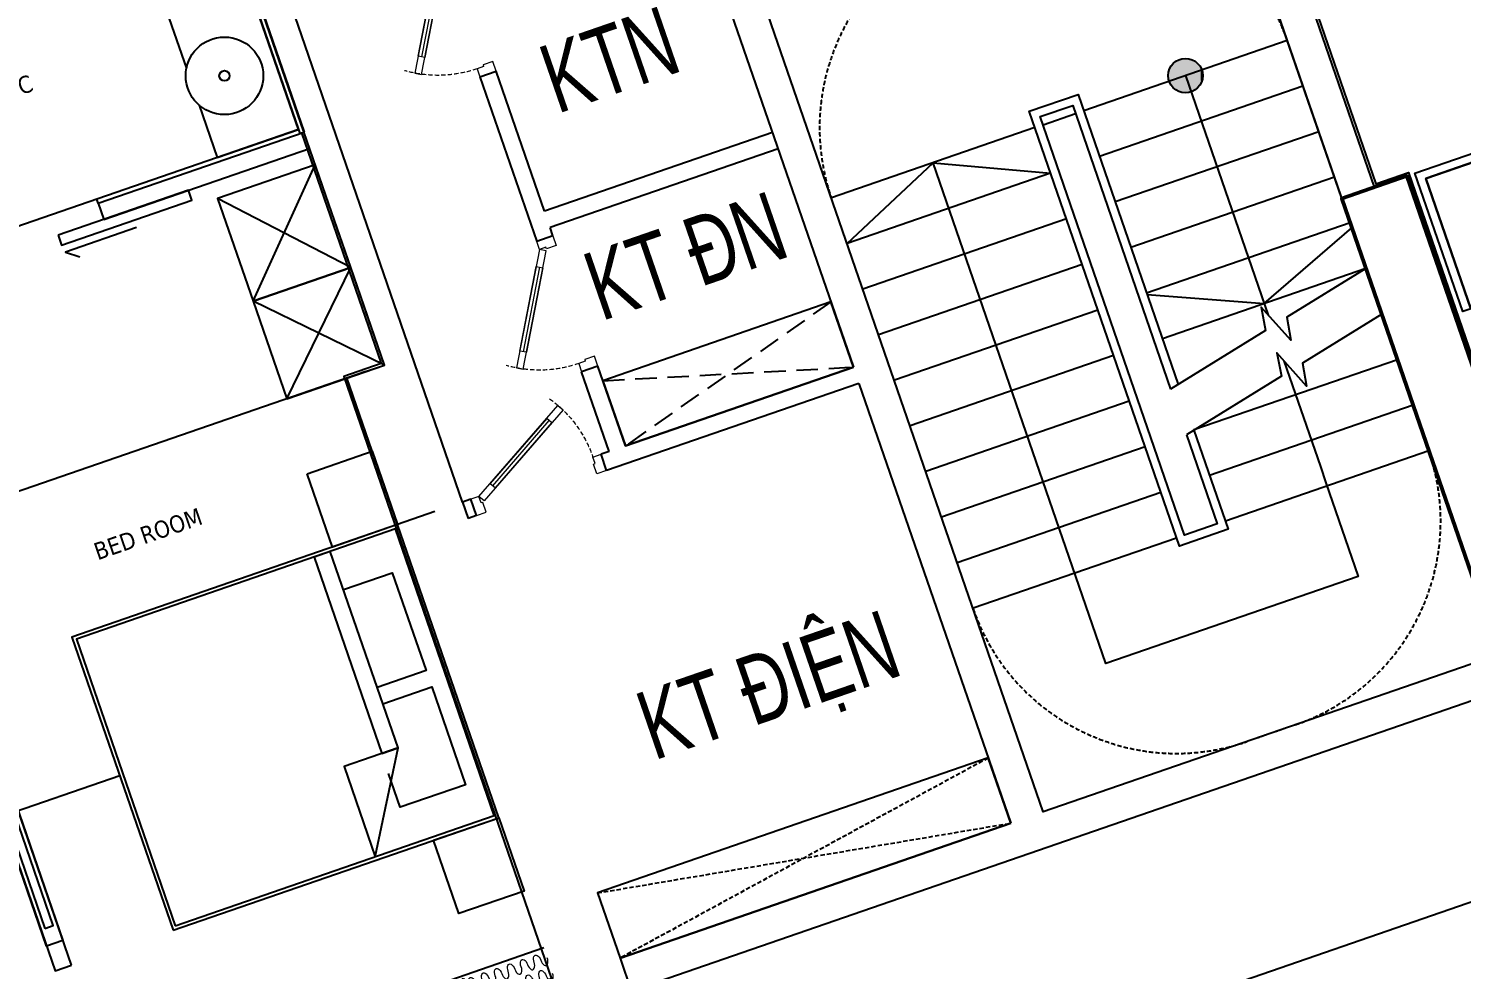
# Model space of a CAD drawing. Header units: millimetres. Extents: x -361699137 to 361252145, y -356478932 to 356523199.
# Drawn here: x 250957 to 259276, y 28556 to 34015 of the extents above; entities that cross this region are included whole.
import ezdxf
from ezdxf.enums import TextEntityAlignment as Align

# ---------------------------------------------------------------- set-up
doc = ezdxf.new("R2010")
doc.units = ezdxf.units.MM
doc.header["$LTSCALE"] = 100
doc.header["$MEASUREMENT"] = 0
for name, pattern in [('220126_HDN_HBA typical plan$0$HIDDEN', [0.375, 0.25, -0.125]), ('ACAD_ISO03W100', [30, 12, -18]), ('Xref_ST_MBDV Cot vach 30.7.2022$0$HIDDEN', [0.375, 0.25, -0.125])]:
    doc.linetypes.add(name, pattern=pattern)
for name, color, linetype in [('1VinaPVC-Text', 9, 'Continuous'), ('A-_FURN----_E-_N', 251, 'Continuous'), ('A-ANNO-ROOM', 50, 'Continuous'), ('IDEA - dim', 251, 'Continuous'), ('KT-Net manh', 139, 'Continuous'), ('KT-Tuong', 1, 'Continuous'), ('Xref_ST_MBDV Cot vach 30.7.2022$0$A-FLOR-STRS-ARROW', 8, 'Continuous'), ('Xref_ST_MBDV Cot vach 30.7.2022$0$IDEA - dim', 251, 'Continuous'), ('Xref_ST_MBDV Cot vach 30.7.2022$0$KT-Khuat', 9, 'Xref_ST_MBDV Cot vach 30.7.2022$0$HIDDEN'), ('Xref_ST_MBDV Cot vach 30.7.2022$0$KT-Net manh', 139, 'Continuous'), ('Xref_ST_MBDV Cot vach 30.7.2022$0$KT-Text', 7, 'Continuous'), ('Xref_ST_MBDV Cot vach 30.7.2022$0$KT-Thay', 7, 'Continuous')]:
    doc.layers.add(name, color=color, linetype=linetype)
for name, color, linetype, lineweight in [('CIC36 net manh', 8, 'Continuous', 9), ('KT-Net cot vach', 2, 'Continuous', 50), ('Xref_ST_MBDV Cot vach 30.7.2022$0$CUA', 37, 'Continuous', 13)]:
    doc.layers.add(name, color=color, linetype=linetype, lineweight=lineweight)
doc.layers.add('dien tich thong thuy', color=3, linetype='Continuous', plot=False)
doc.styles.add('220126_HDN_HBA typical plan$0$211210_HDN_HBA_TYPICAL PLAN CORE OPT 1$0$HBA-Text', font='GOTHIC.TTF')
doc.styles.add('Tahoma', font='tahoma.ttf')
doc.styles.add('Xref_ST_MBDV Cot vach 30.7.2022$0$Arial', font='arial.ttf', dxfattribs={"width": 0.7})

# ---------------------------------------------------------------- blocks, each defined once
blk = doc.blocks.new('A$C1AAC5519')
at = {"layer": 'A-ANNO-ROOM', "insert": (773, 1216.6), "char_height": 600, "attachment_point": 2, "rotation": 50.44883, "style": '220126_HDN_HBA typical plan$0$211210_HDN_HBA_TYPICAL PLAN CORE OPT 1$0$HBA-Text'}
blk.add_mtext_dynamic_manual_height_columns('S.B1.', width=722857412.874, gutter_width=9765.6, heights=[0], dxfattribs=at)
blk = doc.blocks.new('A$C418F5BC8')
at = {"layer": 'A-ANNO-ROOM', "insert": (648.1, 1090.8), "char_height": 600, "attachment_point": 2, "rotation": 50.44883, "style": '220126_HDN_HBA typical plan$0$211210_HDN_HBA_TYPICAL PLAN CORE OPT 1$0$HBA-Text'}
blk.add_mtext_dynamic_manual_height_columns('SL-S', width=722857412.874, gutter_width=9765.6, heights=[0], dxfattribs=at)
blk = doc.blocks.new('A$C2A6C5140')
at = {"layer": 'A-ANNO-ROOM', "insert": (731.4, 1190, 0), "char_height": 600, "attachment_point": 2, "rotation": 50.44883, "style": '220126_HDN_HBA typical plan$0$211210_HDN_HBA_TYPICAL PLAN CORE OPT 1$0$HBA-Text'}
blk.add_mtext_dynamic_manual_height_columns('2-BR', width=722857412.874, gutter_width=9765.6, heights=[0], dxfattribs=at)
blk = doc.blocks.new('A$C5388591E')
at = {"layer": 'A-ANNO-ROOM', "insert": (894.3, 842.2, 0), "char_height": 600, "attachment_point": 2, "rotation": 1.40647, "style": '220126_HDN_HBA typical plan$0$211210_HDN_HBA_TYPICAL PLAN CORE OPT 1$0$HBA-Text'}
blk.add_mtext_dynamic_manual_height_columns('3-BR', width=722857412.874, gutter_width=9765.6, heights=[0], dxfattribs=at)
blk = doc.blocks.new('A$C21AF0CCA')
at = {"layer": 'A-ANNO-ROOM', "insert": (1197.6, 814.7), "char_height": 600, "attachment_point": 2, "rotation": 0.10543, "style": '220126_HDN_HBA typical plan$0$211210_HDN_HBA_TYPICAL PLAN CORE OPT 1$0$HBA-Text'}
blk.add_mtext_dynamic_manual_height_columns('S.B1P.', width=722857412.874, gutter_width=9765.6, heights=[0], dxfattribs=at)
blk = doc.blocks.new('13')
at = {"layer": 'IDEA - dim'}
for points in [[(-6650, -748), (-6650, -300), (-7450, -300), (-7450, -250), (-6600, -250), (-6600, -748)], [(-6650, -300), (-6650, -900), (-7450, -900), (-7450, -300)]]:
    blk.add_lwpolyline(points, close=True, dxfattribs=at)
at = {"layer": 'KT-Net cot vach'}
blk.add_lwpolyline([(-9600, -200), (-9600, 200), (-6600, 200), (-6600, -200)], close=True, dxfattribs=at)
at = {"layer": 'KT-Tuong'}
blk.add_lwpolyline([(-3200, 0), (-6600, 0), (-6600, 200), (-3200, 200)], dxfattribs=at)
blk = doc.blocks.new('*U207')
for points in [[(483, -399), (465, -396), (464, -466)], [(397, -484), (464, -466), (394, -466)]]:
    blk.add_hatch(color=256).paths.add_polyline_path(points)
blk.add_line((464, -466), (417, -419))
for points in [[(483, -399), (465, -396), (464, -466)], [(397, -484), (464, -466), (394, -466)]]:
    blk.add_lwpolyline(points, close=True)
for centre in [(17, -17), (86, -88), (155, -157), (225, -227), (294, -297), (364, -367)]:
    blk.add_ellipse(centre, major_axis=(34.5, 32), ratio=0.523888, start_param=4.73172, end_param=7.873313)
at = {"extrusion": (0, 0, -1)}
for centre in [(52, -52), (121, -123), (190, -192), (260, -262), (329, -332), (399, -402)]:
    blk.add_ellipse(centre, major_axis=(-32.1, -34.4), ratio=0.523888, start_param=4.73172, end_param=7.873313, dxfattribs=at)
blk = doc.blocks.new('*U206')
at = {"layer": 'A-_FURN----_E-_N', "linetype": 'Continuous'}
for points in [[(-900, 600), (-900, 1000), (-1350, 1000), (-1350, 600)], [(-900, -1000), (-900, 1000), (900, 1000), (900, -1000)], [(1350, 600), (1350, 1000), (900, 1000), (900, 600)], [(-880, -980), (-880, 980), (880, 980), (880, -980)]]:
    blk.add_lwpolyline(points, close=True, dxfattribs=at)
at = {"layer": 'A-_FURN----_E-_N', "linetype": '220126_HDN_HBA typical plan$0$HIDDEN', "ltscale": 500}
blk.add_lwpolyline([(-900, -1000), (-900, 1000), (900, 1000), (900, -1000)], close=True, dxfattribs=at)
at = {"layer": 'A-_FURN----_E-_N', "linetype": 'Continuous'}
for points in [[(-55, 580), (-55, 880), (-655.6, 880), (-655.6, 480), (-448.1, 480)], [(645.6, 580), (645.6, 880), (45, 880), (45, 580)], [(-880, 248.7), (-326.3, 580), (880, 580), (880, 480), (-326.3, 480), (-326.3, 580), (-326.3, 248.7), (-880, 248.7)]]:
    blk.add_lwpolyline(points, dxfattribs=at)
blk = doc.blocks.new('9')
at = {"layer": 'IDEA - dim'}
for p, q in [((-4270, -4565), (-4245, -4565)), ((-3000, -5830), (-4270, -5830))]:
    blk.add_line(p, q, dxfattribs=at)
for points in [[(-8400, -2975), (-6600, -2975), (-6600, -2875), (-8400, -2875)], [(-6752.5, -2875), (-6752.5, -2975), (-8247.5, -2975), (-8247.5, -2875)], [(-8147.5, -2900), (-8147.5, -2950), (-6852.5, -2950), (-6852.5, -2900)], [(-4370, -4285.6), (-4430, -4285.6), (-4430, -5085.6), (-4370, -5085.6)], [(-5700, -5830), (-5100, -5830), (-5100, -5230), (-5700, -5230), (-5700, -5830)], [(-5100, -5830), (-4470, -5830), (-4470, -5230), (-5100, -5230), (-5100, -5830)]]:
    blk.add_lwpolyline(points, close=True, dxfattribs=at)
for points in [[(-3000, -5805), (-4245, -5805), (-4245, -3000), (-3395, -3000), (-3395, -3790), (-2145, -3790), (-2145, -5600)], [(-4476.1, -4728.9), (-4476.1, -4294.4), (-4530, -4363.5)], [(-3922.2, -5305), (-4245, -5305), (-4245, -5805), (-3345, -5805), (-3345, -5305), (-3697.8, -5305)]]:
    blk.add_lwpolyline(points, dxfattribs=at)
for radius in [225, 30]:
    blk.add_circle((-3810, -5500), radius, dxfattribs=at)
at = {"layer": 'KT-Net manh', "linetype": 'ACAD_ISO03W100', "ltscale": 4}
for p, q in [((-7450, -850), (-7450, -3600)), ((-5700, -5715), (-5700, -2875)), ((-9200, -5600.9), (-9200, -2975)), ((-5700, -5830), (-5100, -5230)), ((-5700, -5230), (-5100, -5830)), ((-5100, -5830), (-4470, -5230)), ((-5100, -5230), (-4470, -5830))]:
    blk.add_line(p, q, dxfattribs=at)
at = {"layer": 'KT-Tuong'}
for q in [(-4370, -4565), (-4270, -5830)]:
    blk.add_line((-4270, -4565), q, dxfattribs=at)
for points in [[(-4370, -4565), (-4370, -5830)], [(-6600, -5830), (-6600, -5600), (-5700, -5600), (-5700, -5830), (-3000, -5830)]]:
    blk.add_lwpolyline(points, dxfattribs=at)
at = {"layer": 'CIC36 net manh', "color": 8, "xscale": 0.8100000000112615, "yscale": 0.8100000000112615, "zscale": 0.8100000000112615, "rotation": 135.1232012039649}
for p in [(-9356.3, -5600.7), (-9261.3, -5600.4)]:
    blk.add_blockref('*U207', p, dxfattribs=at)
at = {"layer": 'IDEA - dim', "xscale": -1, "rotation": 180}
blk.add_blockref('*U206', (-7500, -4600), dxfattribs=at)
at = {"layer": '1VinaPVC-Text', "style": 'Tahoma'}
for s, p in [('BED ROOM', (-6228.3, -3886.1)), ('WC', (-3531, -4230.9))]:
    blk.add_text(s, height=100, rotation=270, dxfattribs=at).set_placement(p)
blk = doc.blocks.new('*U325')
blk.add_line((-146.6, -32.7), (-579.6, -282.7))
for points in [[(-800, 100), (-740, 100), (-740, 40), (-750, 40), (-750, 0), (-800, 0)], [(0, 100), (-60, 100), (-60, 40), (-50, 40), (-50, 0), (0, 0)], [(-50, 0), (-656.2, -350), (-676.2, -315.4), (-70, 34.6)], [(-136.6, -50), (-156.6, -15.4), (-589.6, -265.4), (-569.6, -300)]]:
    blk.add_lwpolyline(points, close=True)
at = {"linetype": 'Xref_ST_MBDV Cot vach 30.7.2022$0$HIDDEN'}
blk.add_arc((-50, 0), 700, 180, 215.04953, dxfattribs=at)
blk = doc.blocks.new('*U324')
blk.add_line((-146.6, 32.7), (-579.6, 282.7))
for points in [[(-50, 0), (-656.2, 350), (-676.2, 315.4), (-70, -34.6)], [(-136.6, 50), (-156.6, 15.4), (-589.6, 265.4), (-569.6, 300)], [(-800, -100), (-740, -100), (-740, -40), (-750, -40), (-750, 0), (-800, 0)], [(0, -100), (-60, -100), (-60, -40), (-50, -40), (-50, 0), (0, 0)]]:
    blk.add_lwpolyline(points, close=True)
at = {"linetype": 'Xref_ST_MBDV Cot vach 30.7.2022$0$HIDDEN'}
blk.add_arc((-50, 0), 700, 144.95047, 180, dxfattribs=at)
blk = doc.blocks.new('*U326')
blk.add_line((-146.6, -32.7), (-579.6, -282.7))
for points in [[(-800, 100), (-740, 100), (-740, 40), (-750, 40), (-750, 0), (-800, 0)], [(0, 100), (-60, 100), (-60, 40), (-50, 40), (-50, 0), (0, 0)], [(-50, 0), (-656.2, -350), (-676.2, -315.4), (-70, 34.6)], [(-136.6, -50), (-156.6, -15.4), (-589.6, -265.4), (-569.6, -300)]]:
    blk.add_lwpolyline(points, close=True)
at = {"linetype": 'Xref_ST_MBDV Cot vach 30.7.2022$0$HIDDEN'}
blk.add_arc((-50, 0), 700, 180, 215.04953, dxfattribs=at)

msp = doc.modelspace()

# ---------------------------------------------------------------- hatches: boundary and pattern name
at = {"layer": 'Xref_ST_MBDV Cot vach 30.7.2022$0$KT-Net manh'}
h = msp.add_hatch(color=256, dxfattribs=at)
edge = h.paths.add_edge_path(flags=0)
edge.add_arc((257674, 33743), 100, 199.04714, 559.04714)
h = msp.add_hatch(color=256, dxfattribs=at)
edge = h.paths.add_edge_path(flags=0)
edge.add_arc((257674, 33743), 100, 199.04714, 559.04714)
h = msp.add_hatch(color=256, dxfattribs=at)
edge = h.paths.add_edge_path(flags=0)
edge.add_arc((257674, 33743), 100, 199.04714, 559.04714)
h = msp.add_hatch(color=256, dxfattribs=at)
edge = h.paths.add_edge_path(flags=0)
edge.add_arc((257674, 33743), 100, 199.04714, 559.04714)
msp.add_hatch(color=256, dxfattribs=at).paths.add_polyline_path([(257672.2, 33843), (257613.8, 33822.8), (257578.4, 33772.2), (257579.5, 33710.4), (257616.7, 33661.1), (257675.8, 33643), (257734.3, 33663.2), (257769.7, 33713.9), (257768.5, 33775.7), (257731.3, 33825)], flags=0)
msp.add_hatch(color=256, dxfattribs=at).paths.add_polyline_path([(257672.2, 33843), (257613.8, 33822.8), (257578.4, 33772.2), (257579.5, 33710.4), (257616.7, 33661.1), (257675.8, 33643), (257734.3, 33663.2), (257769.7, 33713.9), (257768.5, 33775.7), (257731.3, 33825)], flags=0)
msp.add_hatch(color=256, dxfattribs=at).paths.add_polyline_path([(257672.2, 33843), (257613.8, 33822.8), (257578.4, 33772.2), (257579.5, 33710.4), (257616.7, 33661.1), (257675.8, 33643), (257734.3, 33663.2), (257769.7, 33713.9), (257768.5, 33775.7), (257731.3, 33825)], flags=0)
msp.add_hatch(color=256, dxfattribs=at).paths.add_polyline_path([(257672.2, 33843), (257613.8, 33822.8), (257578.4, 33772.2), (257579.5, 33710.4), (257616.7, 33661.1), (257675.8, 33643), (257734.3, 33663.2), (257769.7, 33713.9), (257768.5, 33775.7), (257731.3, 33825)], flags=0)

# ---------------------------------------------------------------- linework, layer by layer
msp.add_line((265546.8, 31089.8, 0), (242752.2, 23225.5, 0))
msp.add_line((265546.8, 31089.8, 0), (242752.2, 23225.5, 0))
at = {"layer": 'dien tich thong thuy', "elevation": 0}
for points in [[(263388.5, 37154.7), (262654.2, 39281.5), (262545.5, 39244), (261946.7, 40978.5), (259333, 40076.2), (258416.1, 39759.6), (257730.8, 39523), (258719.7, 36658.9), (257679.9, 36299.9), (258779.6, 33114.6), (258968.7, 33179.7), (259882.5, 30533), (262382.7, 31396.2), (262505.6, 31438.6), (264958.5, 32285.5), (263555.1, 36350.3), (263663.9, 36387.6), (263397.9, 37158)], [(263388.5, 37154.7), (262654.2, 39281.5), (262545.5, 39244), (261946.7, 40978.5), (259333, 40076.2), (258416.1, 39759.6), (257730.8, 39523), (258719.7, 36658.9), (257679.9, 36299.9), (258779.6, 33114.6), (258968.7, 33179.7), (259882.5, 30533), (262382.7, 31396.2), (262505.6, 31438.6), (264958.5, 32285.5), (263555.1, 36350.3), (263663.9, 36387.6), (263397.9, 37158)], [(252532.3, 33406.6), (252541.7, 33409.9), (253003.5, 32072.4), (252786.1, 31997.3), (253993.6, 28499.9), (251540.7, 27653), (251417.8, 27610.6), (248917.6, 26747.4), (248003.8, 29394.3), (247895.1, 29356.6), (246916.1, 32192.3), (247024.8, 32229.8), (246204, 34607.2), (247489.6, 35051), (247200.8, 35887.5), (250471.3, 37016.7), (251111, 35164), (251621.4, 35340.2), (251908.5, 34508.6), (252126, 34583.5)], [(252532.3, 33406.6), (252541.7, 33409.9), (253003.5, 32072.4), (252786.1, 31997.3), (253993.6, 28499.9), (251540.7, 27653), (251417.8, 27610.6), (248917.6, 26747.4), (248003.8, 29394.3), (247895.1, 29356.6), (246916.1, 32192.3), (247024.8, 32229.8), (246204, 34607.2), (247489.6, 35051), (247200.8, 35887.5), (250471.3, 37016.7), (251111, 35164), (251621.4, 35340.2), (251908.5, 34508.6), (252126, 34583.5)]]:
    msp.add_lwpolyline(points, close=True, dxfattribs=at)
at = {"layer": 'Xref_ST_MBDV Cot vach 30.7.2022$0$A-FLOR-STRS-ARROW', "elevation": 0}
for points in [[(258721.7, 32623.7), (258262.5, 32340.3), (258285.5, 32206.7), (258112.6, 32399.3), (258139.6, 32264.5), (257587.9, 31924.1)], [(258721.7, 32623.7), (258262.5, 32340.3), (258285.5, 32206.7), (258112.6, 32399.3), (258139.6, 32264.5), (257587.9, 31924.1)], [(258813.4, 32358.1), (258354.1, 32074.8), (258377.2, 31941.2), (258204.3, 32133.8), (258231.3, 31999), (257679.6, 31658.6)], [(258813.4, 32358.1), (258354.1, 32074.8), (258377.2, 31941.2), (258204.3, 32133.8), (258231.3, 31999), (257679.6, 31658.6)]]:
    msp.add_lwpolyline(points, dxfattribs=at)
at = {"layer": 'Xref_ST_MBDV Cot vach 30.7.2022$0$IDEA - dim', "color": 1}
for p, q in [((254685, 35123.1, 0), (255745.6, 32051.1, 0)), ((254685, 35123.1, 0), (255745.6, 32051.1, 0)), ((253477, 31267.8, 0), (252302.1, 34670.7, 0)), ((253477, 31267.8, 0), (252302.1, 34670.7, 0)), ((253577.1, 33735.6, 0), (253671.6, 33768.2, 0)), ((253577.1, 33735.6, 0), (253671.6, 33768.2, 0)), ((253577.1, 33735.6, 0), (253906.7, 32780.9, 0)), ((253577.1, 33735.6, 0), (253906.7, 32780.9, 0)), ((253952.3, 32955.3, 0), (253671.6, 33768.2, 0)), ((253952.3, 32955.3, 0), (253671.6, 33768.2, 0)), ((255275.7, 33412.2, 0), (253952.3, 32955.3, 0)), ((255275.7, 33412.2, 0), (253952.3, 32955.3, 0)), ((255308.3, 33317.7, 0), (253984.9, 32860.8, 0)), ((255308.3, 33317.7, 0), (253984.9, 32860.8, 0)), ((254001.3, 32813.5, 0), (253984.9, 32860.8, 0)), ((254001.3, 32813.5, 0), (253984.9, 32860.8, 0)), ((254001.3, 32813.5, 0), (253906.7, 32780.9, 0)), ((254001.3, 32813.5, 0), (253906.7, 32780.9, 0)), ((254262.3, 32057.3, 0), (254167.8, 32024.7, 0)), ((254262.3, 32057.3, 0), (254167.8, 32024.7, 0)), ((254422.2, 31594.2, 0), (254262.3, 32057.3, 0)), ((254422.2, 31594.2, 0), (254262.3, 32057.3, 0)), ((255745.6, 32051.1, 0), (254422.2, 31594.2, 0)), ((255745.6, 32051.1, 0), (254422.2, 31594.2, 0)), ((255745.6, 32051.1, 0), (254422.2, 31594.2, 0)), ((255745.6, 32051.1, 0), (254422.2, 31594.2, 0)), ((254327.7, 31561.5, 0), (254167.8, 32024.7, 0)), ((254327.7, 31561.5, 0), (254167.8, 32024.7, 0)), ((255778.2, 31956.5, 0), (254313.1, 31450.7, 0)), ((255778.2, 31956.5, 0), (254313.1, 31450.7, 0)), ((255778.2, 31956.5, 0), (256659.4, 29404.4, 0)), ((255778.2, 31956.5, 0), (256659.4, 29404.4, 0)), ((254327.7, 31561.5, 0), (254280.5, 31545.2, 0)), ((254327.7, 31561.5, 0), (254280.5, 31545.2, 0)), ((254313.1, 31450.7, 0), (254280.5, 31545.2, 0)), ((254313.1, 31450.7, 0), (254280.5, 31545.2, 0)), ((253556.9, 31189.6, 0), (253524.3, 31284.1, 0)), ((253556.9, 31189.6, 0), (253524.3, 31284.1, 0)), ((253477, 31267.8, 0), (253509.6, 31173.3, 0)), ((253477, 31267.8, 0), (253509.6, 31173.3, 0))]:
    msp.add_line(p, q, dxfattribs=at)
at = {"layer": 'Xref_ST_MBDV Cot vach 30.7.2022$0$IDEA - dim', "color": 1, "elevation": 0}
for points in [[(256659.4, 29404.4), (254390.8, 28621.1), (254456, 28432.1), (259560.4, 30194.3), (259495.1, 30383.4), (256848.4, 29469.6), (254498.7, 36275.4), (253033.6, 35769.6)], [(256659.4, 29404.4), (254390.8, 28621.1), (254456, 28432.1), (259560.4, 30194.3), (259495.1, 30383.4), (256848.4, 29469.6), (254498.7, 36275.4), (253033.6, 35769.6)], [(257660.8, 36309.2), (258770.4, 33095.4)], [(257660.8, 36309.2), (258770.4, 33095.4)], [(257471.8, 36243.9), (259495.1, 30383.4)], [(257471.8, 36243.9), (259495.1, 30383.4)], [(253524.3, 31284.1), (253477, 31267.8)], [(253524.3, 31284.1), (253477, 31267.8)], [(253556.9, 31189.6), (253509.6, 31173.3)], [(253556.9, 31189.6), (253509.6, 31173.3)]]:
    msp.add_lwpolyline(points, dxfattribs=at)
at = {"layer": 'Xref_ST_MBDV Cot vach 30.7.2022$0$KT-Khuat', "linetype": 'Xref_ST_MBDV Cot vach 30.7.2022$0$HIDDEN', "ltscale": 5}
for p, q in [((255615.1, 32429.2, 0), (254422.2, 31594.2, 0)), ((255615.1, 32429.2, 0), (254422.2, 31594.2, 0)), ((255615.1, 32429.2, 0), (254422.2, 31594.2, 0)), ((255615.1, 32429.2, 0), (254422.2, 31594.2, 0)), ((254291.7, 31972.3, 0), (255745.6, 32051.1, 0)), ((254291.7, 31972.3, 0), (255745.6, 32051.1, 0)), ((254291.7, 31972.3, 0), (255745.6, 32051.1, 0)), ((254291.7, 31972.3, 0), (255745.6, 32051.1, 0))]:
    msp.add_line(p, q, dxfattribs=at)
at = {"layer": 'Xref_ST_MBDV Cot vach 30.7.2022$0$KT-Khuat', "linetype": 'Xref_ST_MBDV Cot vach 30.7.2022$0$HIDDEN'}
for p, q in [((256528.8, 29782.5, 0), (254390.8, 28621.1, 0)), ((256528.8, 29782.5, 0), (254390.8, 28621.1, 0)), ((254260.2, 28999.2, 0), (256659.4, 29404.4, 0)), ((254260.2, 28999.2, 0), (256659.4, 29404.4, 0))]:
    msp.add_line(p, q, dxfattribs=at)
at = {"layer": 'Xref_ST_MBDV Cot vach 30.7.2022$0$KT-Net manh'}
msp.add_line((257769.7, 33713.9, 0), (257768.5, 33775.7, 0), dxfattribs=at)
msp.add_line((257769.7, 33713.9, 0), (257768.5, 33775.7, 0), dxfattribs=at)
msp.add_line((257769.7, 33713.9, 0), (257768.5, 33775.7, 0), dxfattribs=at)
msp.add_line((257769.7, 33713.9, 0), (257768.5, 33775.7, 0), dxfattribs=at)
at = {"layer": 'Xref_ST_MBDV Cot vach 30.7.2022$0$KT-Net manh', "linetype": 'Xref_ST_MBDV Cot vach 30.7.2022$0$HIDDEN', "elevation": 0}
for points in [[(258264.8, 33947, 0.414131), (256675.6, 34720.7), (256391.5, 34622.6, 0.414131), (255618.1, 33033.2, 1.000029)], [(258264.8, 33947, 0.414131), (256675.6, 34720.7), (256391.5, 34622.6, 0.414131), (255618.1, 33033.2, 1.000029)], [(259087.2, 31565, -0.414131), (258313.8, 29975.6), (258029.7, 29877.5, -0.414131), (256440.5, 30651.2, -1.000029)], [(259087.2, 31565, -0.414131), (258313.8, 29975.6), (258029.7, 29877.5, -0.414131), (256440.5, 30651.2, -1.000029)]]:
    msp.add_lwpolyline(points, format="xyb", dxfattribs=at)
at = {"layer": 'Xref_ST_MBDV Cot vach 30.7.2022$0$KT-Net manh', "elevation": 0}
for points in [[(257674, 33743), (258153.7, 32353.5)], [(257674, 33743), (258153.7, 32353.5)], [(255709.5, 32768.5), (256208.9, 33237.2), (256891, 33176.5)], [(255709.5, 32768.5), (256208.9, 33237.2), (256891, 33176.5)], [(258245.4, 32088), (258457.2, 31474.4), (258489.9, 31379.9), (258677.5, 30836.4), (257212.4, 30330.6), (256208.9, 33237.2)], [(258245.4, 32088), (258457.2, 31474.4), (258489.9, 31379.9), (258677.5, 30836.4), (257212.4, 30330.6), (256208.9, 33237.2)], [(257451.7, 32471.7), (258130.9, 32419.7), (258640.1, 32860)], [(257451.7, 32471.7), (258130.9, 32419.7), (258640.1, 32860)]]:
    msp.add_lwpolyline(points, dxfattribs=at)
at = {"layer": 'Xref_ST_MBDV Cot vach 30.7.2022$0$KT-Net manh'}
msp.add_circle((257674, 33743, 0), 100, dxfattribs=at)
msp.add_circle((257674, 33743, 0), 100, dxfattribs=at)
msp.add_circle((257674, 33743, 0), 100, dxfattribs=at)
msp.add_circle((257674, 33743, 0), 100, dxfattribs=at)
at = {"layer": 'Xref_ST_MBDV Cot vach 30.7.2022$0$KT-Thay', "extrusion": (-1.21212e-08, -4.22423e-09, 1)}
for p, q in [((258264.8, 33947, 0), (257083.2, 33539.1, 0)), ((258264.8, 33947, 0), (257083.2, 33539.1, 0)), ((258356.2, 33682.3, 0), (257174.6, 33274.4, 0)), ((258356.2, 33682.3, 0), (257174.6, 33274.4, 0)), ((256799.6, 33441.2, 0), (255618.1, 33033.2, 0)), ((256799.6, 33441.2, 0), (255618.1, 33033.2, 0)), ((258447.5, 33417.6, 0), (257266, 33009.7, 0)), ((258447.5, 33417.6, 0), (257266, 33009.7, 0)), ((256891, 33176.5, 0), (255709.5, 32768.5, 0)), ((256891, 33176.5, 0), (255709.5, 32768.5, 0)), ((258538.9, 33153, 0), (257357.4, 32745, 0)), ((258538.9, 33153, 0), (257357.4, 32745, 0)), ((256982.4, 32911.8, 0), (255800.8, 32503.9, 0)), ((256982.4, 32911.8, 0), (255800.8, 32503.9, 0)), ((258630.3, 32888.3, 0), (257448.7, 32480.4, 0)), ((258630.3, 32888.3, 0), (257448.7, 32480.4, 0)), ((257073.8, 32647.1, 0), (255892.2, 32239.2, 0)), ((257073.8, 32647.1, 0), (255892.2, 32239.2, 0)), ((258721.7, 32623.6, 0), (257540.1, 32215.7, 0)), ((258721.7, 32623.6, 0), (257540.1, 32215.7, 0)), ((257165.2, 32382.5, 0), (255983.6, 31974.5, 0)), ((257165.2, 32382.5, 0), (255983.6, 31974.5, 0)), ((257256.5, 32117.8, 0), (256075, 31709.9, 0)), ((257256.5, 32117.8, 0), (256075, 31709.9, 0)), ((258904.4, 32094.3, 0), (257722.9, 31686.4, 0)), ((258904.4, 32094.3, 0), (257722.9, 31686.4, 0)), ((257347.9, 31853.1, 0), (256166.3, 31445.2, 0)), ((257347.9, 31853.1, 0), (256166.3, 31445.2, 0)), ((258995.8, 31829.6, 0), (257814.2, 31421.7, 0)), ((258995.8, 31829.6, 0), (257814.2, 31421.7, 0)), ((257439.3, 31588.5, 0), (256257.7, 31180.5, 0)), ((257439.3, 31588.5, 0), (256257.7, 31180.5, 0)), ((259087.2, 31565, 0), (257905.6, 31157, 0)), ((259087.2, 31565, 0), (257905.6, 31157, 0)), ((257530.7, 31323.8, 0), (256349.1, 30915.9, 0)), ((257530.7, 31323.8, 0), (256349.1, 30915.9, 0)), ((257622, 31059.1, 0), (256440.5, 30651.2, 0)), ((257622, 31059.1, 0), (256440.5, 30651.2, 0))]:
    msp.add_line(p, q, dxfattribs=at)
at = {"layer": 'Xref_ST_MBDV Cot vach 30.7.2022$0$KT-Thay'}
msp.add_line((256846.9, 33457.5, 0), (257036, 33522.7, 0), dxfattribs=at)
msp.add_line((256846.9, 33457.5, 0), (257036, 33522.7, 0), dxfattribs=at)
at = {"layer": 'Xref_ST_MBDV Cot vach 30.7.2022$0$KT-Thay', "elevation": 0}
for points in [[(257723.2, 31685.5), (257921.9, 31109.8), (257638.4, 31011.9), (256767, 33535.7), (257050.6, 33633.6), (257631.5, 31951)], [(257723.2, 31685.5), (257921.9, 31109.8), (257638.4, 31011.9), (256767, 33535.7), (257050.6, 33633.6), (257631.5, 31951)], [(257679.6, 31658.6), (257858.4, 31140.7), (257669.3, 31075.4), (256830.6, 33504.7), (257019.6, 33570), (257587.9, 31924.1)], [(257679.6, 31658.6), (257858.4, 31140.7), (257669.3, 31075.4), (256830.6, 33504.7), (257019.6, 33570), (257587.9, 31924.1)]]:
    msp.add_lwpolyline(points, dxfattribs=at)
for points in [[(255745.6, 32051.1), (255615.1, 32429.2), (254291.7, 31972.3), (254422.2, 31594.2)], [(255745.6, 32051.1), (255615.1, 32429.2), (254291.7, 31972.3), (254422.2, 31594.2)], [(255745.6, 32051.1), (255615.1, 32429.2), (254291.7, 31972.3), (254422.2, 31594.2)], [(255745.6, 32051.1), (255615.1, 32429.2), (254291.7, 31972.3), (254422.2, 31594.2)], [(256659.4, 29404.4), (256528.8, 29782.5), (254260.2, 28999.2), (254390.8, 28621.1)], [(256659.4, 29404.4), (256528.8, 29782.5), (254260.2, 28999.2), (254390.8, 28621.1)]]:
    msp.add_lwpolyline(points, close=True, dxfattribs=at)

# ---------------------------------------------------------------- block references
at = {"layer": 'A-ANNO-ROOM'}
for p in [(-259643.7, 30107.5, 0), (-265285.3, 28918.9, 0), (-245554.4, 25356.8, 0), (-227992.2, 24030.2, 0), (-256709.5, 21832.9, 0), (-262170.1, 20336.7, 0), (-227340, 20267.8, 0), (-224467.8, 15310.1, 0)]:
    msp.add_blockref('A$C21AF0CCA', p, dxfattribs=at)
at = {"layer": 'dien tich thong thuy'}
for name, p, rotation in [('A$C2A6C5140', (-231902.2, 41866.7, 0), 310.9576437198666), ('A$C2A6C5140', (-223136.1, 38294.9, 0), 310.9576437198666), ('A$C2A6C5140', (-179022.3, 13510.4, 0), 310.9576437198666), ('A$C2A6C5140', (-199561.1, 2743, 0), 310.9576437198666), ('A$C2A6C5140', (-176749.4, 2773.7, 0), 310.9576437198666), ('A$C2A6C5140', (-192735.1, 2545.1, 0), 310.9576437198666), ('A$C418F5BC8', (-243956.4, 39603.9, 0), 309.6632197063607), ('A$C418F5BC8', (-248126.4, 37597.1, 0), 309.6632197063607), ('A$C418F5BC8', (-251890.4, 36548.6, 0), 309.6632197063607), ('A$C418F5BC8', (-255839.4, 34945, 0), 309.6632197063607), ('A$C1AAC5519', (-240877.1, 28052.6, 0), 309.6566028083925), ('A$C1AAC5519', (-219521.6, 27682.2, 0), 309.6566028083925), ('A$C1AAC5519', (-217651.9, 24628, 0), 309.6566028083925), ('A$C1AAC5519', (-267764, 19262.7, 0), 309.6566028083925), ('A$C418F5BC8', (-223053.1, 10712.7, 0), 309.6632197063607), ('A$C1AAC5519', (-213503.8, 3324.6, -0.3), 309.6566028083925), ('A$C1AAC5519', (-207798.7, 3064.6, 0), 309.6566028083925), ('A$C1AAC5519', (-184128.2, 2786.5, 0), 309.6566028083925)]:
    msp.add_blockref(name, p, dxfattribs=dict(at, rotation=rotation))
for p in [(-273086, 28673.9, 0), (-220441.7, 3035.2, 0)]:
    msp.add_blockref('A$C5388591E', p, dxfattribs=at)
at = {"layer": 'IDEA - dim'}
for name, p, rotation in [('13', (256616.5, 39334, 0), 109.0471379536515), ('13', (256616.5, 39334, 0), 109.0471379536515), ('9', (245651.6, 35548.4, 0), 109.0471379533736), ('9', (245651.6, 35548.4, 0), 109.0471379533736)]:
    msp.add_blockref(name, p, dxfattribs=dict(at, rotation=rotation))
at = {"layer": 'Xref_ST_MBDV Cot vach 30.7.2022$0$CUA', "xscale": -1}
for name, p, rotation in [('*U325', (253316, 34491.8, 0), 289.0471379551669), ('*U325', (253316, 34491.8, 0), 289.0471379551669), ('*U326', (253906.7, 32780.9, 0), 289.0471379551669), ('*U326', (253906.7, 32780.9, 0), 289.0471379551669), ('*U324', (253524.3, 31284.1, 0), 19.04713795517584), ('*U324', (253524.3, 31284.1, 0), 19.04713795517584)]:
    msp.add_blockref(name, p, dxfattribs=dict(at, rotation=rotation))

# ---------------------------------------------------------------- texts
at = {"layer": 'Xref_ST_MBDV Cot vach 30.7.2022$0$KT-Text', "extrusion": (-7.73991e-08, -2.60739e-08, 1), "style": 'Xref_ST_MBDV Cot vach 30.7.2022$0$Arial', "width": 0.7}
for s, p in [('KTN', (254395.1, 33647.3, 0)), ('KTN', (254395.1, 33647.3, 0)), ('KT ĐN', (254836.1, 32507.8, 0)), ('KT ĐN', (254836.1, 32507.8, 0)), ('KT ĐIỆN', (255316.6, 30018.2, 0)), ('KT ĐIỆN', (255316.6, 30018.2, 0))]:
    msp.add_text(s, height=400, rotation=19.04714, dxfattribs=at).set_placement(p, align=Align.CENTER)

doc.saveas('drawing.dxf')
